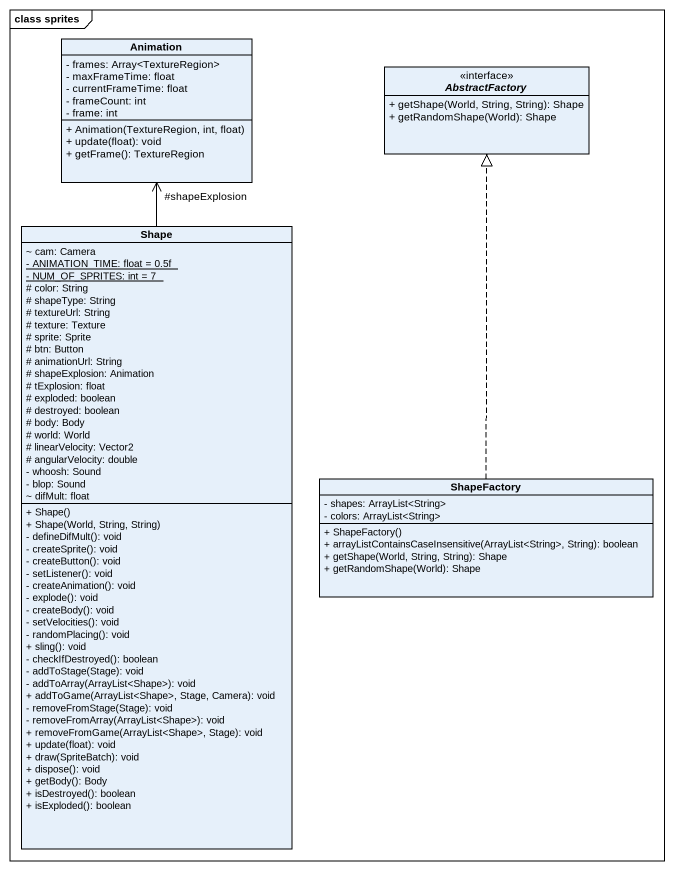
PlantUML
@startuml
mainframe class sprites
hide circle
hide empty members
skinparam classAttributeIconSize 0
class Animation {
  - frames: Array<TextureRegion>
  - maxFrameTime: float
  - currentFrameTime: float
  - frameCount: int
  - frame: int
  + Animation(TextureRegion, int, float)
  + update(float): void
  + getFrame(): TextureRegion
}
interface AbstractFactory <<interface>> {
  + getShape(World, String, String): Shape
  + getRandomShape(World): Shape
}
class Shape {
  ~ cam: Camera
  {static} - ANIMATION_TIME: float = 0.5f
  {static} - NUM_OF_SPRITES: int = 7
  # color: String
  # shapeType: String
  # textureUrl: String
  # texture: Texture
  # sprite: Sprite
  # btn: Button
  # animationUrl: String
  # shapeExplosion: Animation
  # tExplosion: float
  # exploded: boolean
  # destroyed: boolean
  # body: Body
  # world: World
  # linearVelocity: Vector2
  # angularVelocity: double
  - whoosh: Sound
  - blop: Sound
  ~ difMult: float
  + Shape()
  + Shape(World, String, String)
  - defineDifMult(): void
  - createSprite(): void
  - createButton(): void
  - setListener(): void
  - createAnimation(): void
  - explode(): void
  - createBody(): void
  - setVelocities(): void
  - randomPlacing(): void
  + sling(): void
  - checkIfDestroyed(): boolean
  - addToStage(Stage): void
  - addToArray(ArrayList<Shape>): void
  + addToGame(ArrayList<Shape>, Stage, Camera): void
  - removeFromStage(Stage): void
  - removeFromArray(ArrayList<Shape>): void
  + removeFromGame(ArrayList<Shape>, Stage): void
  + update(float): void
  + draw(SpriteBatch): void
  + dispose(): void
  + getBody(): Body
  + isDestroyed(): boolean
  + isExploded(): boolean
}
class ShapeFactory {
  - shapes: ArrayList<String>
  - colors: ArrayList<String>
  + ShapeFactory()
  + arrayListContainsCaseInsensitive(ArrayList<String>, String): boolean
  + getShape(World, String, String): Shape
  + getRandomShape(World): Shape
}
Shape -up-> "#shapeExplosion" Animation
ShapeFactory .up.|> AbstractFactory
@enduml
